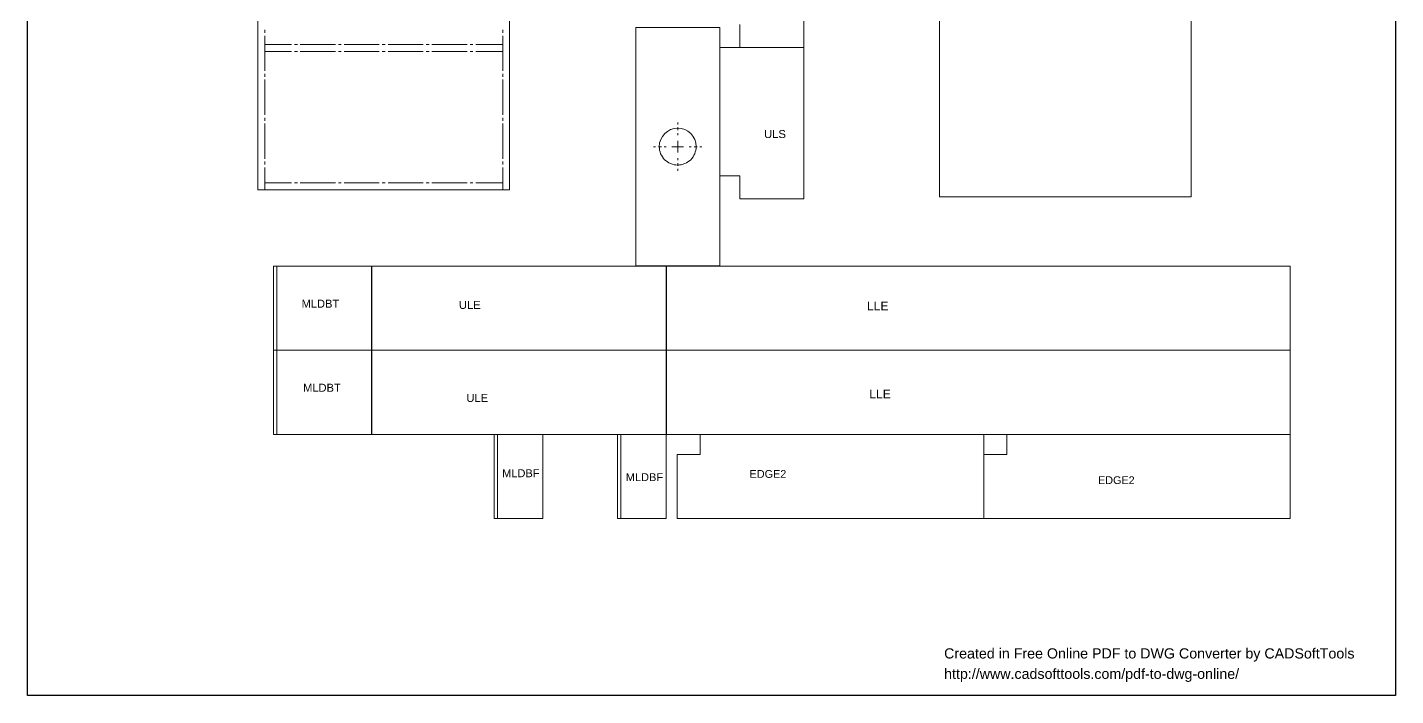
# Model space of a CAD drawing. Header units: millimetres. Extents: x 0 to 594, y 0 to 841.
# Drawn here: x 0 to 594, y 0 to 290 of the extents above; entities that cross this region are included whole.
import ezdxf

# ---------------------------------------------------------------- set-up
doc = ezdxf.new("R2010")
doc.units = ezdxf.units.MM
doc.header["$MEASUREMENT"] = 0
doc.layers.get('0').update_dxf_attribs({"linetype": 'CONTINUOUS'})
doc.layers.add('11D7728', color=7, linetype='CONTINUOUS')
doc.styles.add('11D77B8', font='arial.ttf')
doc.styles.add('Arial0', font='arial.ttf', dxfattribs={"height": 4.05})
picture_1 = doc.add_image_def('image1.bmp', size_in_pixel=(1446, 2048))

# ---------------------------------------------------------------- blocks, each defined once
blk = doc.blocks.new('MF2429B30')
at = {"color": 7, "true_color": 0x000007}
image = blk.add_image(picture_1, insert=(0, 0), size_in_units=(593.85, 841.02), dxfattribs=at)
image.dxf.flags = 11
blk = doc.blocks.new('11A4460')
at = {"layer": '11D7728', "color": 1, "true_color": 0x000001, "style": '11D77B8'}
for s, p in [('Created in Free Online PDF to DWG Converter by CADSoftTools', (0, 0)), ('http://www.cadsofttools.com/pdf-to-dwg-online/', (0, -2))]:
    blk.add_text(s, height=1, dxfattribs=at).set_placement(p)

msp = doc.modelspace()

# ---------------------------------------------------------------- linework, layer by layer
at = {"color": 7, "linetype": 'Continuous', "lineweight": 9, "true_color": 0x000007}
for p, q in [((100, 500.27), (100, 219.48)), ((209.3, 219.48), (209.3, 500.27)), ((395.83, 497.19), (395.83, 216.41)), ((505.13, 216.41), (505.13, 497.19)), ((337.02, 346.91), (337.02, 281.18)), ((309.26, 281.18), (309.26, 291.2)), ((264.04, 289.81), (264.04, 186.54)), ((300.5, 289.81), (264.04, 289.81)), ((300.5, 186.54), (300.5, 289.81)), ((337.02, 281.21), (300.56, 281.21)), ((300.56, 281.21), (300.56, 225.47)), ((337.02, 281.18), (309.26, 281.18)), ((337.02, 281.21), (337.02, 215.48)), ((309.26, 225.47), (300.56, 225.47)), ((309.26, 215.48), (309.26, 225.47)), ((100, 219.48), (209.3, 219.48)), ((337.02, 215.48), (309.26, 215.48)), ((395.83, 216.41), (505.13, 216.41)), ((106.85, 186.27), (106.85, 149.82)), ((108.34, 186.27), (106.85, 186.27)), ((108.34, 186.27), (108.34, 149.82)), ((108.34, 186.27), (149.32, 186.27)), ((149.32, 186.27), (149.32, 149.82)), ((149.52, 186.27), (149.52, 149.82)), ((149.52, 186.27), (277.31, 186.27)), ((264.04, 186.54), (300.5, 186.54)), ((277.31, 186.27), (277.31, 149.82)), ((277.34, 186.27), (277.34, 149.82)), ((277.34, 186.27), (548.1, 186.27)), ((548.1, 186.27), (548.1, 149.82)), ((108.34, 149.82), (106.85, 149.82)), ((106.85, 149.82), (106.85, 113.36)), ((108.34, 149.82), (106.85, 149.82)), ((108.34, 149.82), (149.32, 149.82)), ((108.34, 149.82), (108.34, 113.36)), ((108.34, 149.82), (149.32, 149.82)), ((149.32, 149.82), (149.32, 113.36)), ((149.52, 149.82), (277.31, 149.82)), ((149.52, 149.82), (149.52, 113.36)), ((149.52, 149.82), (277.31, 149.82)), ((277.31, 149.82), (277.31, 113.36)), ((277.34, 149.82), (548.1, 149.82)), ((277.34, 149.82), (277.34, 113.36)), ((277.34, 149.82), (548.1, 149.82)), ((548.1, 149.82), (548.1, 113.36)), ((108.34, 113.36), (106.85, 113.36)), ((108.34, 113.36), (149.32, 113.36)), ((149.52, 113.36), (277.31, 113.36)), ((202.55, 76.91), (202.55, 113.36)), ((202.55, 113.36), (204.07, 113.36)), ((204.07, 76.91), (204.07, 113.36)), ((223.72, 113.36), (204.07, 113.36)), ((223.72, 76.91), (223.72, 113.36)), ((256.14, 76.91), (256.14, 113.36)), ((256.14, 113.36), (257.63, 113.36)), ((257.63, 76.91), (257.63, 113.36)), ((277.31, 113.36), (257.63, 113.36)), ((277.31, 76.91), (277.31, 113.36)), ((277.34, 113.36), (548.1, 113.36)), ((415.05, 113.36), (292, 113.36)), ((292, 104.66), (292, 113.36)), ((415.05, 76.91), (415.05, 113.36)), ((548.1, 113.36), (425.08, 113.36)), ((425.08, 104.66), (425.08, 113.36)), ((548.1, 76.91), (548.1, 113.36)), ((282.01, 104.66), (282.01, 76.91)), ((292, 104.66), (282.01, 104.66)), ((415.08, 104.66), (415.08, 76.91)), ((425.08, 104.66), (415.08, 104.66)), ((202.55, 76.91), (204.07, 76.91)), ((223.72, 76.91), (204.07, 76.91)), ((256.14, 76.91), (257.63, 76.91)), ((277.31, 76.91), (257.63, 76.91)), ((415.05, 76.91), (282.01, 76.91)), ((548.1, 76.91), (415.08, 76.91))]:
    msp.add_line(p, q, dxfattribs=at)
for points in [[(103.01, 288.85), (103.01, 287.56)], [(103.01, 286.31), (103.01, 271.06)], [(206.29, 287.56), (206.29, 288.85)], [(206.29, 271.06), (206.29, 286.31)], [(103.01, 282.5), (114.62, 282.5)], [(103.01, 279.52), (114.62, 279.52)], [(115.91, 282.5), (117.17, 282.5)], [(115.91, 279.52), (117.17, 279.52)], [(118.43, 282.5), (133.68, 282.5)], [(118.43, 279.52), (133.68, 279.52)], [(134.97, 282.5), (136.22, 282.5)], [(134.97, 279.52), (136.22, 279.52)], [(137.48, 282.5), (152.73, 282.5)], [(137.48, 279.52), (152.73, 279.52)], [(154.02, 282.5), (155.28, 282.5)], [(154.02, 279.52), (155.28, 279.52)], [(156.53, 282.5), (171.78, 282.5)], [(156.53, 279.52), (171.78, 279.52)], [(173.07, 282.5), (174.33, 282.5)], [(173.07, 279.52), (174.33, 279.52)], [(175.59, 282.5), (190.84, 282.5)], [(175.59, 279.52), (190.84, 279.52)], [(192.13, 282.5), (193.38, 282.5)], [(192.13, 279.52), (193.38, 279.52)], [(194.64, 282.5), (206.29, 282.5)], [(194.64, 279.52), (206.29, 279.52)], [(103.01, 269.8), (103.01, 268.51)], [(103.01, 267.25), (103.01, 252)], [(206.29, 268.51), (206.29, 269.8)], [(206.29, 252), (206.29, 267.25)], [(103.01, 250.74), (103.01, 249.45)], [(206.29, 249.45), (206.29, 250.74)], [(103.01, 248.2), (103.01, 232.95)], [(206.29, 232.95), (206.29, 248.2)], [(282.27, 247.83), (282.27, 248.69)], [(282.27, 245.29), (282.27, 246.58)], [(282.27, 243.17), (282.27, 244.03)], [(272.61, 238.17), (271.75, 238.17)], [(275.16, 238.17), (273.87, 238.17)], [(277.27, 238.17), (276.41, 238.17)], [(282.27, 238.17), (279.76, 238.17)], [(282.27, 238.17), (282.27, 240.69)], [(282.27, 238.17), (282.27, 235.69)], [(282.27, 238.17), (284.75, 238.17)], [(287.26, 238.17), (288.09, 238.17)], [(289.38, 238.17), (290.64, 238.17)], [(291.93, 238.17), (292.76, 238.17)], [(103.01, 231.69), (103.01, 230.4)], [(206.29, 230.4), (206.29, 231.69)], [(282.27, 233.18), (282.27, 232.35)], [(103.01, 229.14), (103.01, 219.48)], [(206.29, 219.48), (206.29, 229.14)], [(282.27, 231.06), (282.27, 229.81)], [(282.27, 228.52), (282.27, 227.69)], [(103.01, 222.49), (114.62, 222.49)], [(115.91, 222.49), (117.17, 222.49)], [(118.43, 222.49), (133.68, 222.49)], [(134.97, 222.49), (136.22, 222.49)], [(137.48, 222.49), (152.73, 222.49)], [(154.02, 222.49), (155.28, 222.49)], [(156.53, 222.49), (171.78, 222.49)], [(173.07, 222.49), (174.33, 222.49)], [(175.59, 222.49), (190.84, 222.49)], [(192.13, 222.49), (193.38, 222.49)], [(194.64, 222.49), (206.29, 222.49)], [(103.01, 219.48), (114.62, 219.48)], [(115.91, 219.48), (117.17, 219.48)], [(118.43, 219.48), (133.68, 219.48)], [(134.97, 219.48), (136.22, 219.48)], [(137.48, 219.48), (152.73, 219.48)], [(154.02, 219.48), (155.28, 219.48)], [(156.53, 219.48), (171.78, 219.48)], [(173.07, 219.48), (174.33, 219.48)], [(175.59, 219.48), (190.84, 219.48)], [(192.13, 219.48), (193.38, 219.48)], [(194.64, 219.48), (206.29, 219.48)]]:
    msp.add_lwpolyline(points, dxfattribs=at)
msp.add_open_spline([(282.27, 246.18), (277.87, 246.21), (274.23, 242.57), (274.26, 238.17), (274.26, 238.17), (274.23, 236.09), (275.12, 234.01), (276.58, 232.52), (276.58, 232.52), (277.41, 231.76), (278.17, 231.23), (279.19, 230.8), (279.19, 230.8), (280.25, 230.37), (281.14, 230.2), (282.27, 230.17), (282.27, 230.17), (282.8, 230.24), (283.26, 230.2), (283.82, 230.33), (283.82, 230.33), (284.39, 230.47), (284.78, 230.6), (285.31, 230.8), (285.31, 230.8), (286.34, 231.23), (287.1, 231.76), (287.93, 232.52), (287.93, 232.52), (289.38, 234.01), (290.27, 236.09), (290.24, 238.21), (290.24, 238.21), (290.27, 242.61), (286.64, 246.21), (282.24, 246.18)], degree=3, knots=[0, 0, 0, 0, 0.027778, 0.027778, 0.027778, 0.027779, 0.055556, 0.055556, 0.055556, 0.055557, 0.083333, 0.083333, 0.083333, 0.083334, 0.111111, 0.111111, 0.111111, 0.111112, 0.138889, 0.138889, 0.138889, 0.13889, 0.166667, 0.166667, 0.166667, 0.166668, 0.194444, 0.194444, 0.194444, 0.194445, 0.222222, 0.222222, 0.222222, 0.222223, 1, 1, 1, 1], dxfattribs=at)

# ---------------------------------------------------------------- block references
at = {"color": 7, "true_color": 0xffffff}
msp.add_blockref('MF2429B30', (0, 0), dxfattribs=at)
at = {"layer": '11D7728', "true_color": 0x000000, "xscale": 4.421230261676705, "yscale": 4.421230261676705, "zscale": 4.421230261676705}
msp.add_blockref('11A4460', (397.88, 16.11), dxfattribs=at)

# ---------------------------------------------------------------- texts
at = {"color": 7, "true_color": 0x000007, "style": 'Arial0'}
for s, height, p in [('ULS', 3.485, (319.75, 241.91)), ('MLDBT', 3.45, (119.02, 168.32)), ('ULE', 3.473, (187.3, 167.78)), ('LLE', 3.776, (364.37, 167.18)), ('MLDBT', 3.45, (119.68, 131.86)), ('ULE', 3.484, (190.54, 127.41)), ('LLE', 3.765, (365.4, 128.95)), ('MLDBF', 3.431, (206.05, 94.77)), ('MLDBF', 3.423, (259.71, 93.08)), ('EDGE2', 3.361, (313.46, 94.51)), ('EDGE2', 3.354, (464.7, 91.8))]:
    msp.add_text(s, height=height, dxfattribs=at).set_placement(p)

doc.saveas('drawing.dxf')
